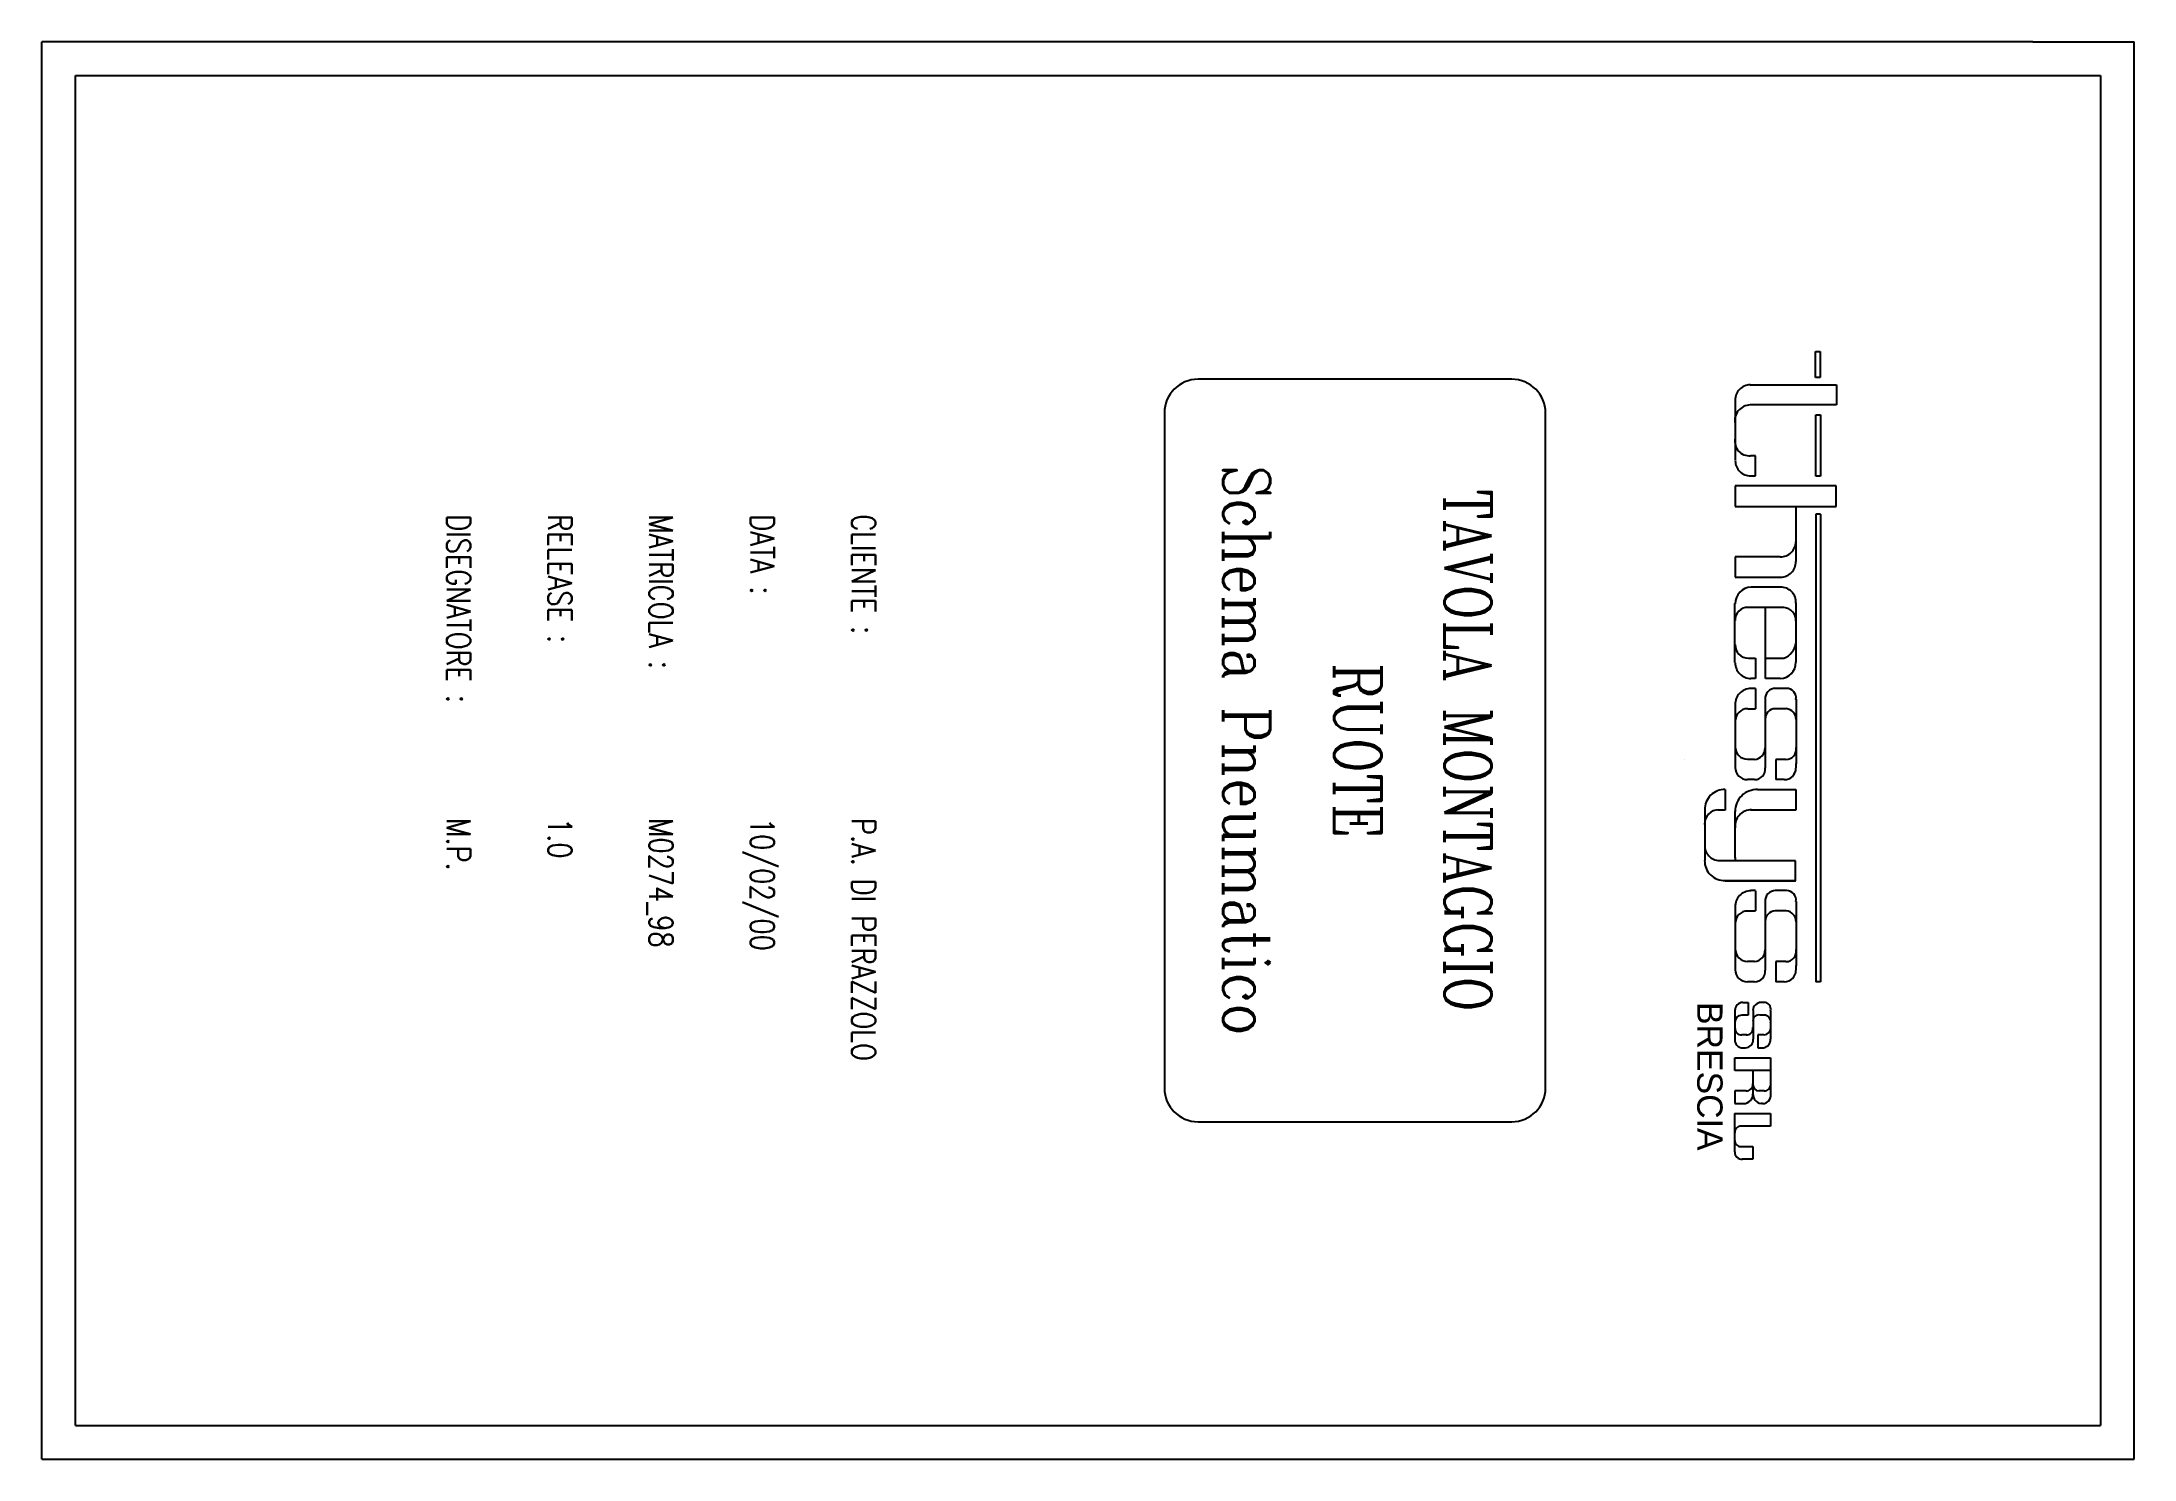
# Model space of a CAD drawing. Extents: x 5 to 315, y 5 to 215.
import ezdxf
from ezdxf.enums import TextEntityAlignment as Align

# ---------------------------------------------------------------- set-up
doc = ezdxf.new("R2010")
doc.units = 0
doc.header["$MEASUREMENT"] = 0
doc.layers.get('0').update_dxf_attribs({"linetype": 'CONTINUOUS'})
doc.layers.add('FORMATO', color=3, linetype='CONTINUOUS')
doc.layers.add('TESTI', color=1, linetype='CONTINUOUS')
doc.styles.add('35SIM', font='romans', dxfattribs={"width": 0.8, "height": 3.5})
doc.styles.add('70COM', font='romanc', dxfattribs={"width": 0.8, "height": 7})

# ---------------------------------------------------------------- blocks, each defined once
blk = doc.blocks.new('TH')
for p, q in [((3.89, -2.75), (5.87, -2.75)), ((3.89, -11.26), (3.89, -2.75)), ((5.87, -2.75), (5.87, -11.26)), ((15.89, -2.76), (13.85, -2.76)), ((13.85, -2.76), (13.85, -12.75)), ((15.89, -12.75), (15.89, -2.76)), ((0.59, -4.34), (3.14, -4.34)), ((0.59, -4.8), (0.59, -4.34)), ((3.14, -4.8), (0.59, -4.8)), ((3.14, -4.34), (3.14, -4.8)), ((6.84, -4.77), (6.84, -4.31)), ((6.84, -4.31), (12.9, -4.31)), ((6.84, -4.31), (6.84, -4.31)), ((12.9, -4.77), (6.84, -4.77)), ((12.9, -4.31), (12.9, -4.77)), ((16.67, -4.31), (16.67, -4.78)), ((16.67, -4.31), (62.86, -4.31)), ((16.67, -4.79), (62.86, -4.79)), ((62.86, -4.31), (62.86, -4.77)), ((62.86, -4.79), (62.86, -4.77)), ((15.89, -6.76), (21.34, -6.76)), ((22.87, -12.74), (22.87, -8.25)), ((23.87, -8.27), (23.87, -11.17)), ((25.43, -6.75), (31.27, -6.75)), ((25.86, -7.92), (25.86, -11.43)), ((30.88, -9.74), (30.88, -7.92)), ((33.87, -7.66), (33.87, -8.78)), ((34.93, -6.73), (41.31, -6.73)), ((35.87, -7.71), (35.87, -8.78)), ((40.88, -7.73), (40.88, -8.73)), ((41.27, -6.74), (41.71, -6.74)), ((42.88, -7.89), (42.88, -8.73)), ((43.86, -6.75), (45.91, -6.75)), ((43.86, -10.53), (43.86, -6.75)), ((45.91, -6.75), (45.91, -11.22)), ((50.9, -6.77), (50.9, -11.15)), ((52.87, -6.77), (50.9, -6.77)), ((52.87, -6.75), (52.87, -13.74)), ((52.87, -13.74), (52.87, -6.77)), ((53.84, -7.66), (53.84, -8.78)), ((54.91, -6.73), (61.28, -6.73)), ((55.84, -7.71), (55.84, -8.78)), ((60.85, -7.73), (60.85, -8.73)), ((61.25, -6.74), (61.69, -6.74)), ((62.85, -7.89), (62.85, -8.73)), ((20.87, -8.3), (20.87, -12.74)), ((30.88, -9.76), (25.86, -9.76)), ((32.88, -9.74), (30.88, -9.74)), ((32.88, -8.3), (32.88, -9.74)), ((34.93, -9.78), (41.74, -9.78)), ((40.88, -8.73), (42.88, -8.73)), ((54.91, -9.78), (61.71, -9.78)), ((60.85, -8.73), (62.85, -8.73)), ((64.88, -9.88), (64.88, -10.17)), ((65.69, -9.24), (68.5, -9.24)), ((66.13, -9.89), (66.13, -10.28)), ((68.1, -9.91), (68.1, -10.49)), ((69.37, -10.49), (69.37, -9.92)), ((70.37, -9.24), (71.62, -9.24)), ((70.37, -12.77), (70.37, -9.24)), ((71.62, -9.24), (73.93, -9.24)), ((71.62, -9.24), (71.62, -12.77)), ((73.63, -9.88), (73.63, -10.39)), ((74.88, -10.03), (74.88, -10.2)), ((75.87, -9.24), (77.12, -9.24)), ((75.87, -11.49), (75.87, -9.24)), ((75.88, -9.24), (75.88, -12.81)), ((77.12, -9.24), (77.12, -11.96)), ((10.89, -10.73), (10.89, -11.24)), ((12.88, -10.73), (10.89, -10.73)), ((12.88, -11.24), (12.88, -10.73)), ((30.88, -10.73), (32.88, -10.73)), ((30.88, -11.42), (30.88, -10.73)), ((32.88, -10.73), (32.88, -11.19)), ((33.87, -10.73), (35.88, -10.73)), ((33.87, -10.75), (33.87, -11.21)), ((35.87, -11.5), (35.87, -10.75)), ((40.88, -10.83), (40.88, -11.53)), ((42.88, -10.83), (42.88, -11.53)), ((50.9, -11.15), (50.9, -13.76)), ((53.84, -10.75), (53.84, -11.21)), ((53.85, -10.73), (55.85, -10.73)), ((55.84, -11.5), (55.84, -10.75)), ((60.85, -10.83), (60.85, -11.53)), ((62.85, -10.83), (62.85, -11.53)), ((64.88, -11.45), (66.13, -11.45)), ((64.88, -11.99), (64.88, -11.45)), ((65.68, -10.98), (68.51, -10.98)), ((66.13, -11.45), (66.13, -12.1)), ((68.1, -10.49), (69.37, -10.49)), ((68.1, -11.64), (68.1, -12.1)), ((69.37, -12.02), (69.37, -11.74)), ((71.62, -10.99), (73.9, -10.99)), ((73.63, -11.67), (73.63, -12.77)), ((74.88, -12.77), (74.88, -11.9)), ((77.11, -11.95), (77.11, -12.17)), ((79.1, -11), (80.37, -11)), ((79.11, -12.19), (79.11, -10.99)), ((80.37, -11.01), (80.37, -12.04)), ((5.38, -12.73), (11.37, -12.73)), ((13.85, -12.75), (15.89, -12.75)), ((20.87, -12.74), (22.87, -12.74)), ((25.49, -12.8), (31.31, -12.8)), ((35.47, -12.75), (41.69, -12.75)), ((43.86, -13.74), (45.88, -13.74)), ((45.88, -13.74), (45.88, -14.45)), ((50.61, -12.74), (46, -12.74)), ((50.56, -12.74), (50.9, -12.74)), ((50.88, -14.36), (50.88, -13.73)), ((55.44, -12.75), (61.66, -12.75)), ((65.69, -12.77), (68.48, -12.77)), ((71.62, -12.77), (70.37, -12.77)), ((73.63, -12.77), (74.88, -12.77)), ((79.65, -12.78), (75.87, -12.78)), ((45.81, -15.73), (50.87, -15.73))]:
    blk.add_line(p, q)
at = {"color": 3}
for p, q in [((65.37, -9.46), (65.37, -9.46)), ((40.88, -17.73), (40.88, -17.73))]:
    blk.add_line(p, q, dxfattribs=at)
for centre, radius, start, end in [((19.38, -8.24), 1.49, 358.3628, 89.9849), ((21.4, -8.22), 1.47, 359.1703, 92.405), ((25.35, -8.23), 1.49, 86.1791, 181.5882), ((27.16, -8.03), 1.29, 89.0805, 174.23), ((29.15, -8.58), 1.85, 20.745, 82.4775), ((31.29, -8.34), 1.59, 1.459, 90.7439), ((34.8, -7.66), 0.936, 81.0246, 180.5099), ((36.93, -7.8), 1.07, 89.109, 174.4189), ((39.88, -7.71), 1, 359.0451, 100.5125), ((41.74, -7.88), 1.14, 359.5756, 89.5348), ((54.78, -7.66), 0.936, 81.0246, 180.5099), ((56.9, -7.8), 1.07, 89.109, 174.4189), ((59.85, -7.71), 1, 359.0451, 100.5125), ((61.71, -7.88), 1.14, 359.5756, 89.5348), ((34.88, -8.77), 1.01, 179.5277, 274.0664), ((36.9, -8.75), 1.03, 181.8281, 270.9237), ((39.75, -10.92), 1.14, 5.2359, 90.8391), ((41.84, -10.8), 1.03, 358.6115, 96.5512), ((54.85, -8.77), 1.01, 179.5277, 274.0664), ((56.87, -8.75), 1.03, 181.8281, 270.9237), ((59.72, -10.92), 1.14, 5.2359, 90.8391), ((61.82, -10.8), 1.03, 358.6115, 96.5512), ((65.54, -9.89), 0.662, 77.0126, 180.5756), ((65.7, -10.17), 0.818, 179.5343, 268.5465), ((66.69, -10.41), 0.574, 166.7384, 271.3279), ((66.81, -9.91), 0.678, 82.1144, 178.3099), ((67.39, -9.95), 0.714, 4.9843, 90.5335), ((68.51, -10.13), 0.889, 13.7157, 90.8564), ((73, -9.86), 0.625, 358.6028, 91.3627), ((73.92, -10.02), 0.973, 269.1038, 350.1881), ((74.08, -10.02), 0.798, 359.4531, 100.5391), ((5.38, -11.25), 1.5, 180.5623, 270.6031), ((7.43, -11.22), 1.56, 181.789, 280.5601), ((9.48, -11.36), 1.41, 258.4011, 4.8907), ((11.38, -11.23), 1.5, 269.9072, 0.1336), ((25.49, -11.1), 1.63, 182.1692, 270.7248), ((27.08, -11.52), 1.22, 177.0917, 273.7812), ((29.59, -11.45), 1.29, 267.7077, 0.5457), ((31.35, -11.21), 1.53, 269.2695, 0.7742), ((35.44, -11.18), 1.56, 180.7175, 271.5486), ((37.09, -11.53), 1.21, 178.4649, 271.4943), ((39.66, -11.54), 1.2, 267.9896, 1.0718), ((41.68, -11.55), 1.19, 269.5994, 1.2335), ((46, -10.61), 2.14, 177.8745, 270.4241), ((47.5, -11.11), 1.65, 180.8991, 274.4112), ((55.41, -11.18), 1.56, 180.7175, 271.5486), ((57.07, -11.53), 1.21, 178.4649, 271.4943), ((59.63, -11.54), 1.2, 267.9896, 1.0718), ((61.66, -11.55), 1.19, 269.5994, 1.2335), ((65.68, -11.96), 0.804, 181.3955, 270.4734), ((66.84, -12.05), 0.712, 182.6766, 271.6049), ((67.42, -12.09), 0.674, 265.1532, 0.5653), ((67.44, -11.64), 0.655, 358.8361, 95.5285), ((68.6, -12), 0.772, 262.1493, 1.4808), ((68.61, -11.73), 0.759, 359.4978, 97.9652), ((72.97, -11.64), 0.655, 357.3369, 92.6286), ((72.99, -10.35), 0.64, 268.6372, 357.2571), ((73.95, -11.91), 0.923, 359.5272, 93.188), ((77.72, -12.16), 0.623, 179.8891, 272.866), ((78.56, -12.24), 0.548, 267.6069, 5.0261), ((79.67, -12.08), 0.702, 268.7294, 3.7477), ((45.82, -13.79), 1.96, 178.1333, 270.9237), ((47.26, -14.35), 1.41, 180.5737, 271.9316), ((49.4, -14.27), 1.48, 266.6286, 358.6834), ((50.9, -13.81), 1.95, 268.6036, 2.3395)]:
    blk.add_arc(centre, radius, start, end)
at = {"layer": 'FORMATO'}
blk.add_text('BRESCIA', height=2.5, dxfattribs=at).set_placement((64.84, -16.49))

msp = doc.modelspace()

# ---------------------------------------------------------------- linework, layer by layer
at = {"layer": 'FORMATO'}
for p, q in [((5, 5), (5, 215)), ((299.99, 215), (5, 215)), ((300, 215), (315, 215)), ((315, 5), (315, 215)), ((10, 10), (10, 195)), ((310, 195), (310, 10)), ((5, 5), (299.99, 5)), ((300, 5), (315, 5))]:
    msp.add_line(p, q, dxfattribs=at)
at = {"layer": 'FORMATO', "color": 2}
for p, q in [((10, 195), (10, 210)), ((10, 210), (310, 210)), ((310, 210), (310, 195)), ((10, 10), (310, 10))]:
    msp.add_line(p, q, dxfattribs=at)
at = {"layer": 'TESTI', "color": 4}
for p, q in [((222.8, 165), (176.31, 165)), ((171.31, 160), (171.31, 60)), ((227.8, 60), (227.8, 160)), ((176.31, 55), (222.8, 55))]:
    msp.add_line(p, q, dxfattribs=at)
for centre, start, end in [((176.31, 160), 90, 180), ((222.8, 160), 0, 90), ((176.31, 60), 180, 270), ((222.8, 60), 270, 0)]:
    msp.add_arc(centre, 5, start, end, dxfattribs=at)

# ---------------------------------------------------------------- block references
at = {"layer": 'FORMATO', "color": 2, "xscale": 1.5, "yscale": 1.5, "zscale": 1.5, "rotation": 270}
msp.add_blockref('TH', (275, 170), dxfattribs=at)

# ---------------------------------------------------------------- texts
at = {"layer": 'TESTI', "color": 4, "style": '70COM', "width": 0.8}
for s, p in [('Schema Pneumatico', (180.01, 110)), ('TAVOLA MONTAGGIO', (212.8, 110)), ('RUOTE', (196.47, 110))]:
    msp.add_text(s, height=7, rotation=270, dxfattribs=at).set_placement(p, align=Align.CENTER)
at = {"layer": 'TESTI', "color": 2, "style": '35SIM', "width": 0.8}
for s, p in [('DISEGNATORE :', (65, 145)), ('RELEASE :', (80, 145)), ('MATRICOLA :', (95, 145)), ('DATA :', (110, 145)), ('CLIENTE :', (125, 145)), ('M.P.', (65, 100)), ('1.0', (80, 100)), ('M0274_98', (95, 100)), ('10/02/00', (110, 100)), ('P.A. DI PERAZZOLO', (125, 100))]:
    msp.add_text(s, height=3.5, rotation=270, dxfattribs=at).set_placement(p)

doc.saveas('drawing.dxf')
